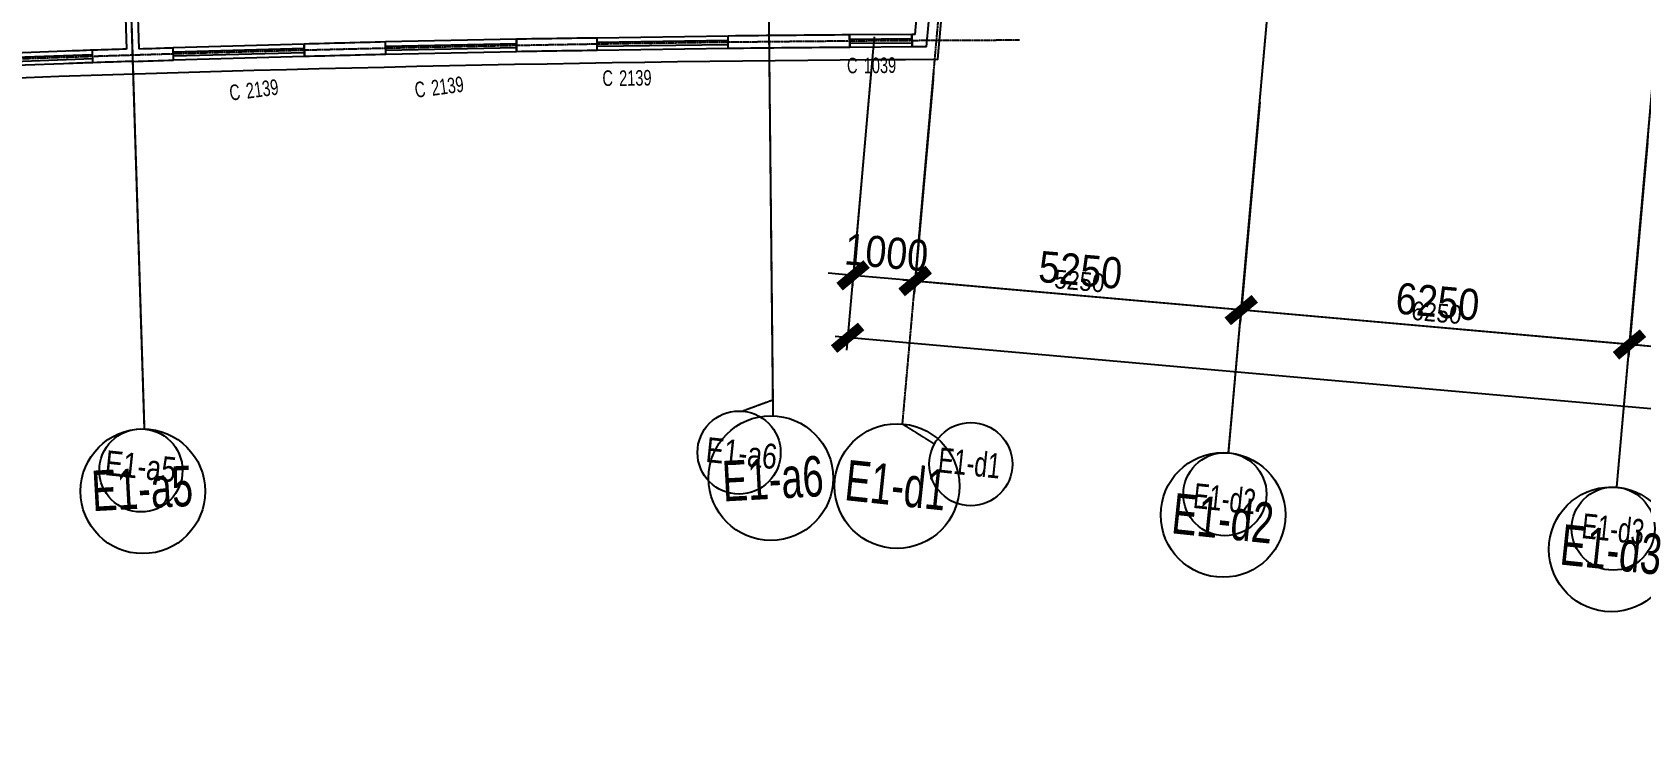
# Model space of a CAD drawing. Header units: millimetres. Extents: x 11669738 to 11859441, y -6222081 to -6069093.
# Drawn here: x 11761738 to 11787536, y -6218034 to -6206520 of the extents above; entities that cross this region are included whole.
import ezdxf
from ezdxf.enums import TextEntityAlignment as Align

# ---------------------------------------------------------------- set-up
doc = ezdxf.new("R2010")
doc.units = ezdxf.units.MM
doc.linetypes.add('E-RG-1F$0$$0$DOTE', pattern=[2.42, 2, -0.2, 0.02, -0.2])
for name, color, linetype in [('A—墙体', 7, 'Continuous'), ('A—文字索引', 40, 'Continuous'), ('A—轴线、尺寸', 1, 'Continuous'), ('A—门窗', 135, 'Continuous'), ('E1-RI-4F$0$A-SYMB-DOOR', 4, 'Continuous'), ('轴线100', 1, 'Continuous')]:
    doc.layers.add(name, color=color, linetype=linetype)
doc.styles.add('ARIAL', font='SIMYOU.TTF', dxfattribs={"width": 0.9})
doc.styles.add('E1-RI-4F$0$ECADI-TXT', font='SIMYOU.TTF')
doc.dimstyles.new('200', dxfattribs={"dimscale": 200, "dimtxt": 2.5, "dimasz": 2, "dimexe": 1, "dimexo": 1, "dimgap": 0.8, "dimtad": 1, "dimdec": 0, "dimdsep": 46, "dimtxsty": 'ARIAL', "dimblk1": 'ARCHTICK', "dimblk2": 'ARCHTICK', "dimsah": 1, "dimcen": -0.9, "dimdle": 1, "dimclrd": 256, "dimclre": 256, "dimclrt": 40, "dimaunit": 1, "dimadec": 0, "dimazin": 0, "dimtfac": 0.35, "dimtdec": 0, "dimtix": 1, "dimtmove": 2, "dimatfit": 3, "dimldrblk": 'ARCHTICK', "dimfxl": 0, "dimtvp": 0.8, "dimtolj": 1, "dimtzin": 0, "dimarcsym": 0})
doc.dimstyles.new('副本 100', dxfattribs={"dimscale": 100, "dimtxt": 2.5, "dimasz": 2, "dimexe": 1, "dimexo": 1, "dimgap": 0.8, "dimtad": 1, "dimdec": 0, "dimdsep": 46, "dimtxsty": 'ARIAL', "dimblk1": 'ARCHTICK', "dimblk2": 'ARCHTICK', "dimsah": 1, "dimcen": -0.9, "dimdle": 1, "dimclrd": 256, "dimclre": 256, "dimclrt": 40, "dimaunit": 1, "dimadec": 0, "dimazin": 0, "dimtfac": 0.35, "dimtdec": 0, "dimtix": 1, "dimtmove": 2, "dimatfit": 3, "dimldrblk": 'ARCHTICK', "dimfxl": 0, "dimtvp": 0.8, "dimtolj": 1, "dimtzin": 0, "dimarcsym": 0})

# ---------------------------------------------------------------- blocks, each defined once
blk = doc.blocks.new('E1-RI-4F$0$$TCHSYS$WIN2D')
for p, q in [((-0.5, 0.5), (0.5, 0.5)), ((-0.5, 0.5), (-0.5, -0.5)), ((0.5, 0.5), (0.5, -0.5)), ((0.5, 0.167), (-0.5, 0.167)), ((0.5, -0.167), (-0.5, -0.167)), ((-0.5, -0.5), (0.5, -0.5))]:
    blk.add_line(p, q)
blk = doc.blocks.new('E1-RI-4F$0$ECADI-TAG-DOOR')
blk = doc.blocks.new('_ArchTick')
at = {"color": 0, "linetype": 'ByBlock', "const_width": 0.4}
blk.add_lwpolyline([(-0.5, -0.5), (0.5, 0.5)], dxfattribs=at)
blk = doc.blocks.new('*D240')
at = {"layer": 'A—轴线、尺寸', "linetype": 'ByBlock', "lineweight": -2}
for p, q in [((11787641, -6208294), (11787336, -6211730)), ((11791127, -6208603), (11790823, -6212039)), ((11791040, -6211858), (11787155, -6211513))]:
    blk.add_line(p, q, dxfattribs=at)
at = {"layer": 'Defpoints', "color": 0, "linetype": 'ByBlock'}
for p in [(11787659, -6208095), (11791145, -6208404), (11787354, -6211531)]:
    blk.add_point(p, dxfattribs=at)
at = {"layer": 'A—轴线、尺寸', "linetype": 'ByBlock', "lineweight": -2, "xscale": 399.9999999999999, "yscale": 400, "zscale": 400}
for p, rotation in [((11787354, -6211531), 174.9322288641356), ((11790840, -6211840), 354.9322288641357)]:
    blk.add_blockref('_ArchTick', p, dxfattribs=dict(at, rotation=rotation))
at = {"layer": 'A—轴线、尺寸', "color": 40, "linetype": 'ByBlock', "insert": (11789133, -6211277), "char_height": 500, "attachment_point": 5, "rotation": 354.9322, "style": 'ARIAL'}
blk.add_mtext('\\A1;3500', dxfattribs=at)
blk = doc.blocks.new('*D241')
at = {"layer": 'A—轴线、尺寸', "linetype": 'ByBlock', "lineweight": -2}
for p, q in [((11781415, -6207742), (11781111, -6211178)), ((11787641, -6208294), (11787336, -6211730)), ((11787553, -6211548), (11780929, -6210961))]:
    blk.add_line(p, q, dxfattribs=at)
at = {"layer": 'Defpoints', "color": 0, "linetype": 'ByBlock'}
for p in [(11781433, -6207543), (11787659, -6208095), (11781128, -6210979)]:
    blk.add_point(p, dxfattribs=at)
at = {"layer": 'A—轴线、尺寸', "linetype": 'ByBlock', "lineweight": -2, "xscale": 399.9999999999999, "yscale": 400, "zscale": 400}
for p, rotation in [((11781128, -6210979), 174.9322288641356), ((11787354, -6211531), 354.9322288641357)]:
    blk.add_blockref('_ArchTick', p, dxfattribs=dict(at, rotation=rotation))
at = {"layer": 'A—轴线、尺寸', "color": 40, "linetype": 'ByBlock', "insert": (11784277, -6210846), "char_height": 500, "attachment_point": 5, "rotation": 354.9322, "style": 'ARIAL'}
blk.add_mtext('\\A1;6250', dxfattribs=at)
blk = doc.blocks.new('*D242')
at = {"layer": 'A—轴线、尺寸', "linetype": 'ByBlock', "lineweight": -2}
for p, q in [((11776186, -6207278), (11775881, -6210714)), ((11781415, -6207742), (11781111, -6211178)), ((11781328, -6210996), (11775700, -6210497))]:
    blk.add_line(p, q, dxfattribs=at)
at = {"layer": 'Defpoints', "color": 0, "linetype": 'ByBlock'}
for p in [(11776204, -6207079), (11781433, -6207543), (11775899, -6210515)]:
    blk.add_point(p, dxfattribs=at)
at = {"layer": 'A—轴线、尺寸', "linetype": 'ByBlock', "lineweight": -2, "xscale": 399.9999999999999, "yscale": 400, "zscale": 400}
for p, rotation in [((11775899, -6210515), 174.9322288641356), ((11781128, -6210979), 354.9322288641357)]:
    blk.add_blockref('_ArchTick', p, dxfattribs=dict(at, rotation=rotation))
at = {"layer": 'A—轴线、尺寸', "color": 40, "linetype": 'ByBlock', "insert": (11778550, -6210338), "char_height": 500, "attachment_point": 5, "rotation": 354.9322, "style": 'ARIAL'}
blk.add_mtext('\\A1;5250', dxfattribs=at)
blk = doc.blocks.new('*D243')
at = {"layer": 'A—轴线、尺寸', "linetype": 'ByBlock', "lineweight": -2}
for p, q in [((11775190, -6207190), (11774886, -6210621)), ((11776186, -6207278), (11775882, -6210709)), ((11774903, -6210422), (11774505, -6210386)), ((11775899, -6210510), (11774903, -6210422)), ((11775899, -6210510), (11776298, -6210545))]:
    blk.add_line(p, q, dxfattribs=at)
at = {"layer": 'Defpoints', "color": 0, "linetype": 'ByBlock'}
for p in [(11775208, -6206991), (11776204, -6207079), (11774903, -6210422)]:
    blk.add_point(p, dxfattribs=at)
at = {"layer": 'A—轴线、尺寸', "linetype": 'ByBlock', "lineweight": -2, "xscale": 399.9999999999999, "yscale": 400, "zscale": 400}
for p, rotation in [((11774903, -6210422), 354.9322288641357), ((11775899, -6210510), 174.9322288641356)]:
    blk.add_blockref('_ArchTick', p, dxfattribs=dict(at, rotation=rotation))
at = {"layer": 'A—轴线、尺寸', "color": 40, "linetype": 'ByBlock', "insert": (11775438, -6210057), "char_height": 500, "attachment_point": 5, "rotation": 354.9322, "style": 'ARIAL'}
blk.add_mtext('\\A1;1000', dxfattribs=at)
blk = doc.blocks.new('*D244')
at = {"layer": 'A—轴线、尺寸', "linetype": 'ByBlock', "lineweight": -2}
for p, q in [((11775242, -6206597), (11774797, -6211622)), ((11846832, -6217809), (11774615, -6211405)), ((11847061, -6212966), (11846615, -6217991))]:
    blk.add_line(p, q, dxfattribs=at)
at = {"layer": 'Defpoints', "color": 0, "linetype": 'ByBlock'}
for p in [(11775260, -6206398), (11774815, -6211423), (11847078, -6212767)]:
    blk.add_point(p, dxfattribs=at)
at = {"layer": 'A—轴线、尺寸', "linetype": 'ByBlock', "lineweight": -2, "xscale": 399.9999999999999, "yscale": 400, "zscale": 400}
for p, rotation in [((11774815, -6211423), 174.9322288641356), ((11846633, -6217792), 354.9322288641357)]:
    blk.add_blockref('_ArchTick', p, dxfattribs=dict(at, rotation=rotation))
at = {"layer": 'A—轴线、尺寸', "color": 40, "linetype": 'ByBlock', "insert": (11810760, -6214199), "char_height": 500, "attachment_point": 5, "rotation": 354.9322, "style": 'ARIAL'}
blk.add_mtext('\\A1;72100', dxfattribs=at)
blk = doc.blocks.new('*D404')
at = {"layer": 'Defpoints', "color": 0, "linetype": 'Continuous'}
for p in [(68122, 12322), (71608, 12013), (67817, 8886)]:
    blk.add_point(p, dxfattribs=at)
at = {"layer": '轴线100', "linetype": 'Continuous', "lineweight": -2}
for p, q in [((68113, 12222), (67808, 8787)), ((71599, 11913), (71295, 8477)), ((71403, 8568), (67718, 8895))]:
    blk.add_line(p, q, dxfattribs=at)
at = {"layer": '轴线100', "linetype": 'Continuous', "lineweight": -2, "xscale": 200, "yscale": 200, "zscale": 200}
for p, rotation in [((67817, 8886), 174.9322288765934), ((71304, 8577), 354.9322288765934)]:
    blk.add_blockref('_ArchTick', p, dxfattribs=dict(at, rotation=rotation))
at = {"layer": '轴线100', "color": 40, "linetype": 'Continuous', "insert": (69581, 8964), "char_height": 300, "attachment_point": 5, "rotation": 354.9322, "style": 'ARIAL'}
blk.add_mtext('\\A1;3500', dxfattribs=at)
blk = doc.blocks.new('*D405')
at = {"layer": 'Defpoints', "color": 0, "linetype": 'Continuous'}
for p in [(61896, 12874), (68122, 12322), (61592, 9438)]:
    blk.add_point(p, dxfattribs=at)
at = {"layer": '轴线100', "linetype": 'Continuous', "lineweight": -2}
for p, q in [((61888, 12774), (61583, 9339)), ((68113, 12222), (67808, 8787)), ((67917, 8877), (61492, 9447))]:
    blk.add_line(p, q, dxfattribs=at)
at = {"layer": '轴线100', "linetype": 'Continuous', "lineweight": -2, "xscale": 200, "yscale": 200, "zscale": 200}
for p, rotation in [((61592, 9438), 174.9322288765934), ((67817, 8886), 354.9322288765934)]:
    blk.add_blockref('_ArchTick', p, dxfattribs=dict(at, rotation=rotation))
at = {"layer": '轴线100', "color": 40, "linetype": 'Continuous', "insert": (64725, 9395), "char_height": 300, "attachment_point": 5, "rotation": 354.9322, "style": 'ARIAL'}
blk.add_mtext('\\A1;6250', dxfattribs=at)
blk = doc.blocks.new('*D406')
at = {"layer": 'Defpoints', "color": 0, "linetype": 'Continuous'}
for p in [(56667, 13338), (61896, 12874), (56362, 9902)]:
    blk.add_point(p, dxfattribs=at)
at = {"layer": '轴线100', "linetype": 'Continuous', "lineweight": -2}
for p, q in [((56658, 13238), (56353, 9802)), ((61888, 12774), (61583, 9339)), ((61691, 9429), (56263, 9911))]:
    blk.add_line(p, q, dxfattribs=at)
at = {"layer": '轴线100', "linetype": 'Continuous', "lineweight": -2, "xscale": 200, "yscale": 200, "zscale": 200}
for p, rotation in [((56362, 9902), 174.9322288765934), ((61592, 9438), 354.9322288765934)]:
    blk.add_blockref('_ArchTick', p, dxfattribs=dict(at, rotation=rotation))
at = {"layer": '轴线100', "color": 40, "linetype": 'Continuous', "insert": (58998, 9902), "char_height": 300, "attachment_point": 5, "rotation": 354.9322, "style": 'ARIAL'}
blk.add_mtext('\\A1;5250', dxfattribs=at)
blk = doc.blocks.new('A$C666141D0')
at = {"layer": '轴线100', "linetype": 'E-RG-1F$0$$0$DOTE'}
for p, q in [((758.4, 7611), (4334.1, 47940.1)), ((5987.9, 7147.3), (9527.5, 47068.7)), ((12213.4, 6595.2), (15753, 46516.6)), ((758.4, 7611), (1271.1, 7290.6))]:
    blk.add_line(p, q, dxfattribs=at)
at = {"layer": '轴线100', "linetype": 'ByBlock'}
blk.add_circle((1853.2, 6965.6), 666.7, dxfattribs=at)
at = {"layer": '轴线100', "linetype": 'Continuous'}
for centre in [(5929.3, 6483.2), (12154.9, 5931.1)]:
    blk.add_circle(centre, 666.7, dxfattribs=at)
at = {"layer": '轴线100', "color": 40, "style": 'ARIAL', "width": 0.7}
for s, p in [('E1-d1', (1831.9, 6984.7)), ('E1-d2', (5924.8, 6412.1)), ('E1-d3', (12154.4, 5928.1))]:
    blk.add_text(s, height=400, rotation=354, dxfattribs=at).set_placement(p, align=Align.MIDDLE_CENTER)
at = {"layer": '轴线100', "linetype": 'Continuous'}
for base, p1, p2, picture, middle in [((961.5, 9902), (6495.6, 12874.1), (1266.2, 13337.8), '*D406', (3596.8, 9902.4)), ((6191, 9438.3), (12721.2, 12322), (6495.6, 12874.1), '*D405', (9324.3, 9394.5)), ((12416.5, 8886.2), (16207.5, 12012.8), (12721.2, 12322), '*D404', (14180.3, 8964))]:
    dim = blk.add_linear_dim(base=base, p1=p1, p2=p2, angle=354.93223, dimstyle='副本 100', override={"dimtxt": 3}, dxfattribs=at)
    dim.commit()
    dim.dimension.update_dxf_attribs({"geometry": picture, "text_midpoint": middle, "insert": (-55400.8, 0)})

msp = doc.modelspace()

# ---------------------------------------------------------------- linework, layer by layer
at = {"layer": 'A—墙体'}
for p, q in [((11776081.4, -6206756), (11776326.7, -6203990.1)), ((11775898.3, -6206557), (11776109.8, -6204171.3)), ((11763200.3, -6205245.4), (11763249, -6206792.8)), ((11763400.2, -6205239.1), (11763448.9, -6206786.5)), ((11767407.7, -6206877.9), (11767403.5, -6206678)), ((11769507.3, -6206834), (11769503.1, -6206634)), ((11769503.1, -6206635.1), (11769507.3, -6206835.1)), ((11770800.7, -6206814.1), (11770797.8, -6206614.1)), ((11772900.5, -6206783.2), (11772897.5, -6206583.2)), ((11774849.5, -6206764.1), (11774847.9, -6206564.1)), ((11775847.9, -6206557.3), (11775849.5, -6206757.3)), ((11762699.7, -6206811.6), (11762706.8, -6207011.5)), ((11764004.4, -6206969.1), (11763999, -6206769.2)), ((11766098.2, -6206712.2), (11766103.7, -6206912.1))]:
    msp.add_line(p, q, dxfattribs=at)
for centre, radius, start, end in [((11824582.8, -8414272.8), 2208335.2, 91.4836955, 91.5175734), ((11775111.2, -6529619), 323033.7, 90.765087, 90.994752), ((11778650.8, -6693634.6), 487085.4, 90.447336, 90.676768), ((11777118.3, -6461991.2), 255437.1, 90.27366, 90.284964), ((11778650.8, -6693634.6), 487085.4, 91.812014, 91.92117), ((11759969.7, -6089121.7), 117916.4, 271.645265, 271.960879), ((11761921.9, -6149578.7), 57228.2, 271.52893, 272.07999), ((11826233.5, -8477124.2), 2271008.3, 91.4842959, 91.5172074), ((11775079.7, -6527585.6), 320800.1, 90.764262, 90.995304), ((11778652.6, -6693845.6), 487096.4, 90.447358, 90.676625), ((11778650.8, -6693634.6), 486885.4, 90.302405, 90.331958), ((11778181.5, -6622052.2), 415301.5, 90.289733, 90.321733), ((11778650.8, -6693634.6), 486885.4, 91.80025, 91.921119)]:
    msp.add_arc(centre, radius, start, end, dxfattribs=at)
at = {"layer": 'A—轴线、尺寸', "linetype": 'ByBlock'}
for p, q in [((11773623.4, -6212675.6, 0), (11773481.4, -6199176.3, 0)), ((11763541.3, -6212887.3, 0), (11763116.6, -6199393.9, 0)), ((11780925.3, -6213269.7, 0), (11781772.1, -6203719.8, 0)), ((11787150.9, -6213821.8, 0), (11787997.6, -6204271.9, 0))]:
    msp.add_line(p, q, dxfattribs=at)
for centre in [(11763512.9, -6213886.9, 0), (11773584.5, -6213674.8, 0), (11775607.6, -6213802.1, 0), (11780837.1, -6214265.8, 0), (11787062.7, -6214817.9, 0)]:
    msp.add_circle(centre, 1000, dxfattribs=at)
msp.add_arc((11778689.2, -6694148.9, 0), 489500, 89.989764, 97.876538, dxfattribs=at)
at = {"layer": 'A—门窗'}
for p, q in [((11775847.9, -6206556.1), (11774847.9, -6206564.1)), ((11774847.9, -6206564.1), (11774849.5, -6206764.1)), ((11774848.4, -6206630.8), (11775848.4, -6206622.8)), ((11774849, -6206697.4), (11775848.9, -6206689.5)), ((11775847.9, -6206556.1), (11775849.5, -6206756.1)), ((11775849.5, -6206756.1), (11775847.9, -6206556.1)), ((11775849.5, -6206756.1), (11774849.5, -6206764.1))]:
    msp.add_line(p, q, dxfattribs=at)
msp.add_lwpolyline([(11709519.8, -6211258.9), (11709648.3, -6211865.7, -0.0343521), (11776264.5, -6206955.1), (11776526.2, -6204007.7)], format="xyb", dxfattribs=at)
at = {"layer": '轴线100', "linetype": 'E-RG-1F$0$$0$DOTE'}
for p, q in [((11763541.3, -6212887.4, 0), (11762612.1, -6183366.5, 0)), ((11773620.7, -6212422.4, 0), (11773315.1, -6183379.2, 0)), ((11773620.7, -6212422.4, 0), (11773133, -6212600.9, 0))]:
    msp.add_line(p, q, dxfattribs=at)
at = {"layer": '轴线100', "linetype": 'ByBlock'}
for centre in [(11773074.2, -6213265, 0), (11763482.5, -6213551.5, 0)]:
    msp.add_circle(centre, 666.7, dxfattribs=at)
at = {"layer": '轴线100', "linetype": 'E-RG-1F$0$$0$DOTE'}
for centre, radius, start, end in [((11779403.6, -6699602.5, 0), 495000, 90.381865, 98.020826), ((11778689.1, -6694149.1, 0), 487500, 90.131059, 98.027565)]:
    msp.add_arc(centre, radius, start, end, dxfattribs=at)

# ---------------------------------------------------------------- block references
at = {"layer": 'A—门窗'}
for p, xscale, yscale, zscale, rotation in [((11768455.4, -6206756), 2100, 200.0000000000019, 2100, 181.1996159327404), ((11771849.1, -6206698.6), 2099.99999999997, 199.9999999999978, 2099.999999999972, 180.843411653436), ((11761653.9, -6206947.9), -2100, 200.0000000000001, 2100, 2.044681621286415), ((11765051.3, -6206840.6), 2100, 200.0000000000001, 2100, 181.5558202120446)]:
    msp.add_blockref('E1-RI-4F$0$$TCHSYS$WIN2D', p, dxfattribs=dict(at, xscale=xscale, yscale=yscale, zscale=zscale, rotation=rotation))
at = {"layer": 'E1-RI-4F$0$A-SYMB-DOOR'}
ref = msp.add_blockref('E1-RI-4F$0$ECADI-TAG-DOOR', (11775218.6, -6207903.7, -333.3), dxfattribs=dict(at, xscale=100.0000000022701, yscale=100.0000000022701, zscale=100.0000000022702, rotation=0.9659260491409866))
ref.add_attrib('门窗主编号1', 'C', dxfattribs={"height": 250, "rotation": 0.96593, "style": 'E1-RI-4F$0$ECADI-TXT', "width": 0.7}).set_placement((11774976.4, -6207179.2, -333.3), align=Align.RIGHT)
ref.add_attrib('门窗主编号2', '1039', (11775075.4, -6207181.8), dxfattribs={"height": 250, "rotation": 0.96593, "style": 'E1-RI-4F$0$ECADI-TXT', "width": 0.7})
ref = msp.add_blockref('E1-RI-4F$0$ECADI-TAG-DOOR', (11768383.8, -6208242.5), dxfattribs=dict(at, xscale=100.0000000022703, yscale=100.0000000022703, zscale=100.0000000022703, rotation=7.696382827039065))
ref.add_attrib('门窗主编号1', 'C', dxfattribs={"height": 250, "rotation": 7.69638, "style": 'E1-RI-4F$0$ECADI-TXT', "width": 0.7}).set_placement((11768058.3, -6207551.5), align=Align.RIGHT)
ref.add_attrib('门窗主编号2', '2139', (11768156.9, -6207542.4, 333.3), dxfattribs={"height": 250, "rotation": 7.69638, "style": 'E1-RI-4F$0$ECADI-TXT', "width": 0.7})
ref = msp.add_blockref('E1-RI-4F$0$ECADI-TAG-DOOR', (11771296.2, -6208105.9), dxfattribs=dict(at, xscale=100.0000000022701, yscale=100.0000000022701, zscale=100.0000000022702, rotation=0.9659260491409866))
ref.add_attrib('门窗主编号1', 'C', dxfattribs={"height": 250, "rotation": 0.96593, "style": 'E1-RI-4F$0$ECADI-TXT', "width": 0.7}).set_placement((11771053.9, -6207381.5), align=Align.RIGHT)
ref.add_attrib('门窗主编号2', '2139', (11771152.9, -6207384.1, 333.3), dxfattribs={"height": 250, "rotation": 0.96593, "style": 'E1-RI-4F$0$ECADI-TXT', "width": 0.7})
ref = msp.add_blockref('E1-RI-4F$0$ECADI-TAG-DOOR', (11765412.8, -6208288.7), dxfattribs=dict(at, xscale=100.0000000022703, yscale=100.0000000022703, zscale=100.0000000022703, rotation=7.696382827039065))
ref.add_attrib('门窗主编号1', 'C', dxfattribs={"height": 250, "rotation": 7.69638, "style": 'E1-RI-4F$0$ECADI-TXT', "width": 0.7}).set_placement((11765087.3, -6207597.6), align=Align.RIGHT)
ref.add_attrib('门窗主编号2', '2139', (11765185.9, -6207588.5, 333.3), dxfattribs={"height": 250, "rotation": 7.69638, "style": 'E1-RI-4F$0$ECADI-TXT', "width": 0.7})
at = {"layer": '轴线100', "linetype": 'ByBlock'}
msp.add_blockref('A$C666141D0', (11774937.5, -6220417, 0), dxfattribs=at)

# ---------------------------------------------------------------- texts
at = {"layer": 'A—文字索引', "color": 40, "style": 'ARIAL', "width": 0.7}
for s, rotation, p in [('E1-a6', 3.10524, (11773615.9, -6213681.8, 0)), ('E1-d1', 354, (11775591.6, -6213787.8, 0)), ('E1-a5', 3.10524, (11763502.2, -6213838.1, 0)), ('E1-d2', 354, (11780833.7, -6214319.1, 0)), ('E1-d3', 354, (11787062.3, -6214820.2, 0))]:
    msp.add_text(s, height=650, rotation=rotation, dxfattribs=at).set_placement(p, align=Align.MIDDLE_CENTER)
at = {"layer": '轴线100', "color": 40, "style": 'ARIAL', "width": 0.8}
for s, p in [('E1-a6', (11773116.2, -6213274.3, 0)), ('E1-a5', (11763478.7, -6213485, 0))]:
    msp.add_text(s, height=400, rotation=354, dxfattribs=at).set_placement(p, align=Align.MIDDLE_CENTER)

# ---------------------------------------------------------------- dimensions: what is measured, and where the dimension line sits
at = {"layer": 'A—轴线、尺寸', "linetype": 'ByBlock'}
for base, p1, p2, picture, middle in [((11774814.6, -6211422.7, 0), (11847078.3, -6212767, 0), (11775260.2, -6206398.1, 0), '*D244', (11810759.9, -6214198.7, 0)), ((11774903.4, -6210421.7, 0), (11776203.6, -6207079.1, 0), (11775207.7, -6206990.8, 0), '*D243', (11775437.6, -6210057.5, 0)), ((11775899, -6210514.9, 0), (11781433.1, -6207542.9, 0), (11776203.6, -6207079.1, 0), '*D242', (11778549.9, -6210338.4, 0)), ((11781128.4, -6210978.7, 0), (11787658.7, -6208095, 0), (11781433.1, -6207542.9, 0), '*D241', (11784277.4, -6210846.3, 0)), ((11787354, -6211530.8, 0), (11791145, -6208404.2, 0), (11787658.7, -6208095, 0), '*D240', (11789133.4, -6211276.9, 0))]:
    dim = msp.add_linear_dim(base=base, p1=p1, p2=p2, angle=354.93223, dimstyle='200', dxfattribs=at)
    dim.commit()
    dim.dimension.update_dxf_attribs({"geometry": picture, "text_midpoint": middle})

doc.saveas('drawing.dxf')
